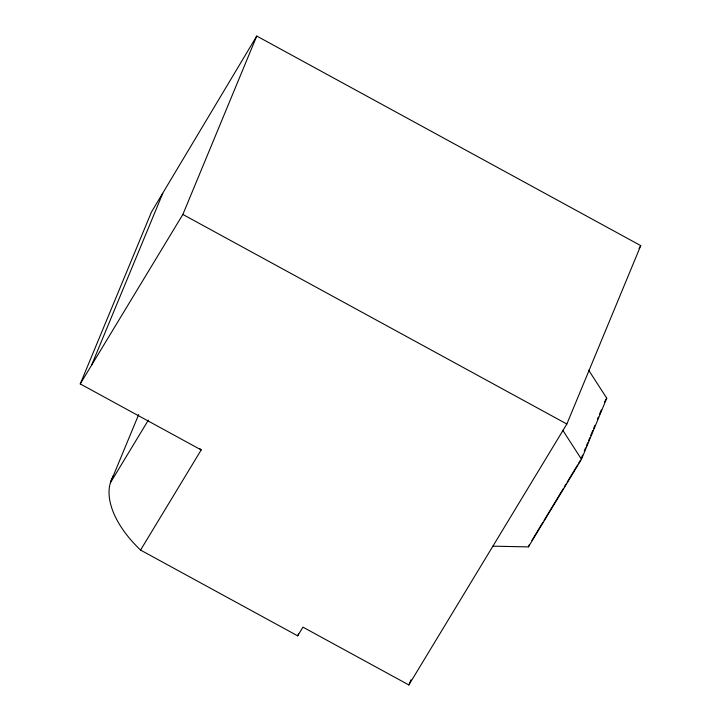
<?xml version="1.0" encoding="UTF-8"?>
<svg xmlns="http://www.w3.org/2000/svg" width="721" height="721" viewBox="0 0 721 721"><rect width="100%" height="100%" fill="white"/><g stroke="black" fill="none" stroke-linecap="round" stroke-linejoin="round"><path stroke-width="1.08" d="M140.559 550.078L201.195 449.94L80.247 383.923L151.464 212.01L256.757 36.05L640.753 245.627L566.85 424.029L408.87 684.95L302.955 627.144L297.692 635.841L140.559 550.078A99.543 53.922 31.2 0 1 109.673 485.467L111.142 480.222L113.467 475.436M91.531 365.295L162.748 193.372M80.247 383.923L182.864 214.452L256.757 36.05M138.675 414.566L110.439 482.737L148.337 420.145M297.692 635.841L298.548 633.768M408.87 684.95L411.015 679.768M492.993 546.167L528.421 546.897L529.277 544.824M581.306 458.186L582.586 455.104M584.289 450.995L585.56 447.912M586.416 445.857L587.687 442.775M588.543 440.72L589.814 437.638M590.67 435.583L592.797 430.446M593.644 428.4L594.924 425.318M597.475 419.153L598.331 417.099M599.602 414.016L601.305 409.907M528.421 546.897L581.477 459.277L606.749 398.244L588.706 370.243M639.004 248.502L640.753 245.627M604.423 402.102L606.749 398.244M531.9 540.444L542.877 522.301M544.04 520.391L563.11 488.883M564.273 486.972L566.003 484.106M567.157 482.196L577.566 465.009M578.72 463.098L580.459 460.241M182.864 214.452L566.85 424.029M562.831 430.338L581.477 459.277M201.195 449.94A99.543 53.922 31.2 0 1 199.717 448.507"/></g></svg>
